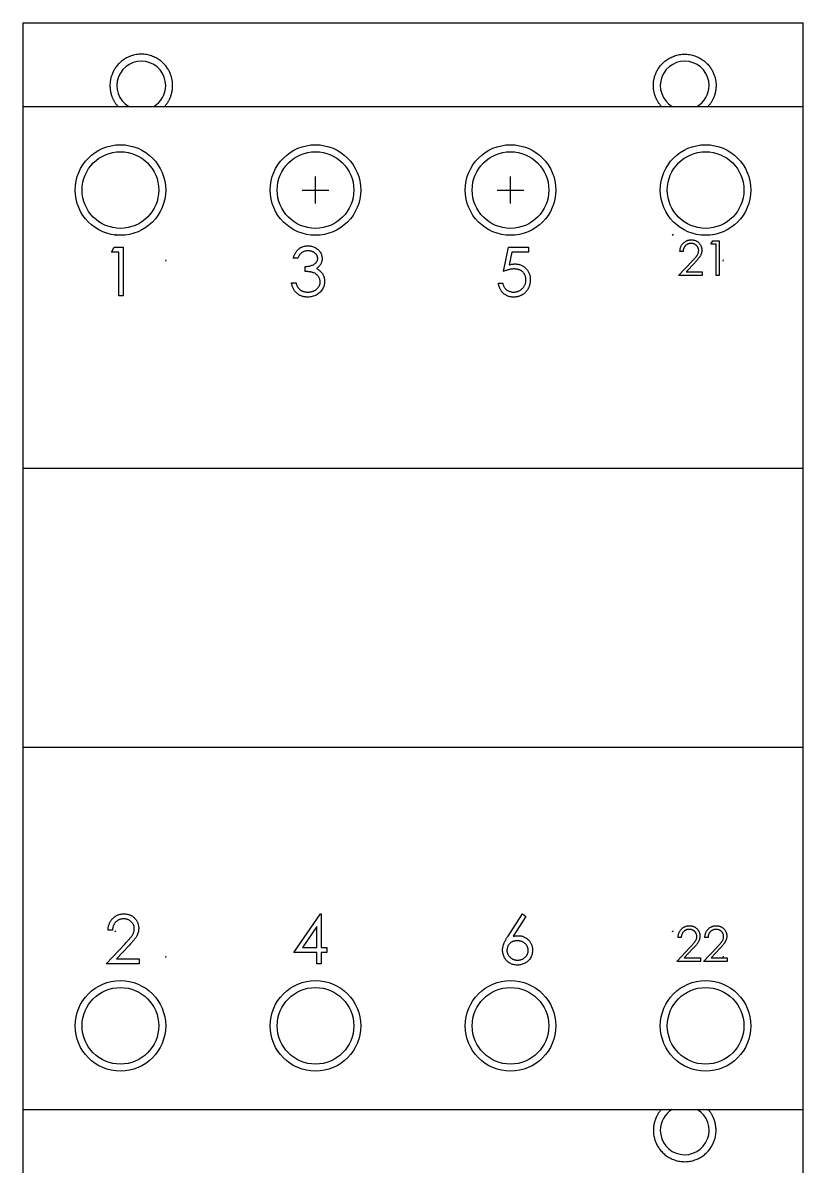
# Model space of a CAD drawing. Extents: x 415998 to 417262, y 318542 to 320742.
# Drawn here: x 416475.1 to 416531.1, y 319673.1 to 319755.1 of the extents above; entities that cross this region are included whole.
import ezdxf

# ---------------------------------------------------------------- set-up
doc = ezdxf.new("R2010")
doc.units = 0
doc.header["$MEASUREMENT"] = 0
doc.linetypes.add('ACAD_ISO07W100', pattern=[3, 0, -3])
doc.layers.add('PV-1378', color=7, linetype='Continuous')

# ---------------------------------------------------------------- blocks, each defined once
blk = doc.blocks.new('Manufacturer上海良信PartName接触器SeriesNDC1ShellFrameLimitingCurrentRemarkPartTypeMinCurrent25.1MaxCurrent38Poles3PMinPower0MaxPower0LibType3DelFlgfalseUpdateDate2023-01-0100000')
for p, q in [((-7, 29.04), (-7, 30.96)), ((7, 29.04), (7, 30.96)), ((-7.96, 30), (-6.04, 30)), ((6.04, 30), (7.96, 30))]:
    blk.add_line(p, q)
at = {"linetype": 'ACAD_ISO07W100', "ltscale": 3}
for centre in [(-20, 25), (20, 25), (-20, -25), (20, -25)]:
    blk.add_circle(centre, 2.25, dxfattribs=at)
at = {"layer": 'PV-1378'}
for p, q in [((-28, 42), (28, 42)), ((-28, 42), (-28, 36)), ((28, 36), (28, 42)), ((-28, 36), (28, 36)), ((-28, 36), (-28, 10)), ((28, 10), (28, 36)), ((21.368, 26.104), (21.515, 26.361)), ((21.515, 26.361), (21.977, 26.361)), ((21.977, 26.361), (21.977, 23.861)), ((-21.646, 25.546), (-21.441, 25.905)), ((-21.108, 25.546), (-21.646, 25.546)), ((-21.441, 25.905), (-20.794, 25.905)), ((-21.108, 22.405), (-21.108, 25.546)), ((-20.794, 25.905), (-20.794, 22.405)), ((6.488, 24.155), (6.847, 25.905)), ((6.847, 25.905), (8.283, 25.905)), ((7.093, 25.546), (6.904, 24.626)), ((8.283, 25.546), (7.093, 25.546)), ((8.283, 25.905), (8.283, 25.546)), ((19.381, 25.591), (19.157, 25.591)), ((21.753, 26.104), (21.368, 26.104)), ((21.753, 23.861), (21.753, 26.104)), ((-8.275, 25.098), (-8.589, 25.098)), ((19.061, 23.861), (20.03, 24.895)), ((20.222, 24.785), (19.596, 24.117)), ((-7.736, 24.155), (-7.736, 24.514)), ((20.76, 23.861), (19.061, 23.861)), ((19.596, 24.117), (20.76, 24.117)), ((20.76, 24.117), (20.76, 23.861)), ((21.977, 23.861), (21.753, 23.861)), ((-8.723, 23.348), (-8.409, 23.348)), ((6.129, 23.303), (6.443, 23.303)), ((-20.794, 22.405), (-21.108, 22.405)), ((-28, 10), (-28, -10)), ((28, 10), (-28, 10)), ((28, -10), (28, 10)), ((-28, -10), (-28, -36)), ((-28, -10), (28, -10)), ((28, -36), (28, -10)), ((-8.559, -24.741), (-6.648, -21.959)), ((-6.648, -21.959), (-6.585, -21.959)), ((-6.585, -21.959), (-6.585, -24.382)), ((6.819, -23.556), (7.864, -21.959)), ((8.106, -22.149), (7.181, -23.564)), ((7.864, -21.959), (8.106, -22.149)), ((-6.899, -22.862), (-7.942, -24.382)), ((-6.899, -24.382), (-6.899, -22.862)), ((-21.572, -23.126), (-21.886, -23.126)), ((19.25, -23.649), (19.026, -23.649)), ((21.173, -23.649), (20.949, -23.649)), ((-22.021, -25.549), (-20.663, -24.101)), ((-20.395, -24.256), (-21.271, -25.19)), ((-7.942, -24.382), (-6.899, -24.382)), ((-6.585, -24.382), (-6.181, -24.382)), ((-6.181, -24.382), (-6.181, -24.741)), ((18.93, -25.379), (19.899, -24.345)), ((20.091, -24.455), (19.465, -25.123)), ((20.853, -25.379), (21.822, -24.345)), ((22.014, -24.455), (21.388, -25.123)), ((-21.271, -25.19), (-19.642, -25.19)), ((-19.642, -25.19), (-19.642, -25.549)), ((-6.899, -24.741), (-8.559, -24.741)), ((-6.899, -25.549), (-6.899, -24.741)), ((-6.181, -24.741), (-6.585, -24.741)), ((-6.585, -24.741), (-6.585, -25.549)), ((20.629, -25.379), (18.93, -25.379)), ((19.465, -25.123), (20.629, -25.123)), ((20.629, -25.123), (20.629, -25.379)), ((22.552, -25.379), (20.853, -25.379)), ((21.388, -25.123), (22.552, -25.123)), ((22.552, -25.123), (22.552, -25.379)), ((-19.642, -25.549), (-22.021, -25.549)), ((-6.585, -25.549), (-6.899, -25.549)), ((-28, -36), (28, -36)), ((-28, -36), (-28, -42)), ((28, -42), (28, -36))]:
    blk.add_line(p, q, dxfattribs=at)
for centre, radius in [((-21, 30), 3.25), ((-7, 30), 3.25), ((7, 30), 3.25), ((21, 30), 3.25), ((-21, 30), 2.75), ((-7, 30), 2.75), ((7, 30), 2.75), ((21, 30), 2.75), ((-21, -30), 3.25), ((-7, -30), 3.25), ((7, -30), 3.25), ((21, -30), 3.25), ((-21, -30), 2.75), ((-7, -30), 2.75), ((7, -30), 2.75), ((21, -30), 2.75)]:
    blk.add_circle(centre, radius, dxfattribs=at)
for centre, start, end in [((-19.5, 37.5), 0, 238.99728), ((19.5, 37.5), 0, 238.99728), ((-19.5, 37.5), 301.00272, 0), ((19.5, 37.5), 301.00272, 0), ((19.5, -37.5), 121.00272, 180), ((19.5, -37.5), 180, 58.99728)]:
    blk.add_arc(centre, 1.75, start, end, dxfattribs=at)
for points, weights in [([(-17.25, 37.5), (-17.25, 42), (-21.75, 42), (-21.75, 37.5)], [1, 0.333333333333, 0.333333333333, 1]), ([(17.25, 37.5), (17.25, 42), (21.75, 42), (21.75, 37.5)], [1, 0.333333333333, 0.333333333333, 1]), ([(-21.75, 37.5), (-21.75, 36.992), (-21.582, 36.453), (-21.177, 36)], [1, 0.815737865167, 0.682404531833, 0.6]), ([(-17.823, 36), (-17.418, 36.453), (-17.25, 36.992), (-17.25, 37.5)], [0.6, 0.682404531833, 0.815737865167, 1]), ([(17.823, 36), (17.418, 36.453), (17.25, 36.992), (17.25, 37.5)], [0.6, 0.682404531833, 0.815737865167, 1]), ([(21.75, 37.5), (21.75, 36.992), (21.582, 36.453), (21.177, 36)], [1, 0.815737865167, 0.682404531833, 0.6]), ([(17.823, -36), (17.418, -36.453), (17.25, -36.992), (17.25, -37.5)], [0.6, 0.682404531833, 0.815737865167, 1]), ([(21.75, -37.5), (21.75, -36.992), (21.582, -36.453), (21.177, -36)], [1, 0.815737865167, 0.682404531833, 0.6]), ([(17.25, -37.5), (17.25, -42), (21.75, -42), (21.75, -37.5)], [1, 0.333333333333, 0.333333333333, 1])]:
    blk.add_rational_spline(points, weights, degree=3, dxfattribs=at)
for points, knots in [([(19.157, 25.591), (19.158, 25.621), (19.161, 25.68), (19.175, 25.765), (19.194, 25.846), (19.221, 25.923), (19.255, 25.997), (19.295, 26.066), (19.343, 26.131), (19.398, 26.191), (19.457, 26.246), (19.521, 26.294), (19.588, 26.334), (19.658, 26.368), (19.732, 26.393), (19.809, 26.412), (19.889, 26.423), (19.944, 26.424), (19.972, 26.425)], [0, 0, 0, 0, 0.068791, 0.135103, 0.198979, 0.261904, 0.323495, 0.385195, 0.446969, 0.509765, 0.572251, 0.633405, 0.693251, 0.752583, 0.812579, 0.873275, 0.93555, 1, 1, 1, 1]), ([(19.972, 26.425), (20, 26.424), (20.054, 26.423), (20.132, 26.412), (20.207, 26.395), (20.278, 26.371), (20.344, 26.339), (20.407, 26.301), (20.466, 26.256), (20.519, 26.204), (20.568, 26.148), (20.61, 26.089), (20.647, 26.027), (20.677, 25.963), (20.699, 25.896), (20.716, 25.827), (20.725, 25.755), (20.727, 25.706), (20.727, 25.682)], [0, 0, 0, 0, 0.069475, 0.136517, 0.200789, 0.26383, 0.325735, 0.387291, 0.449509, 0.512968, 0.576275, 0.63758, 0.697903, 0.757172, 0.816599, 0.876653, 0.93729, 1, 1, 1, 1]), ([(-8.589, 25.098), (-8.58, 25.133), (-8.564, 25.202), (-8.529, 25.3), (-8.491, 25.393), (-8.446, 25.479), (-8.396, 25.56), (-8.339, 25.634), (-8.278, 25.702), (-8.21, 25.763), (-8.139, 25.818), (-8.064, 25.865), (-7.986, 25.905), (-7.904, 25.938), (-7.819, 25.963), (-7.731, 25.982), (-7.64, 25.993), (-7.578, 25.995), (-7.547, 25.995)], [0, 0, 0, 0, 0.072625, 0.141977, 0.208985, 0.273957, 0.336889, 0.398745, 0.460116, 0.520825, 0.580994, 0.640152, 0.698622, 0.757271, 0.816427, 0.876254, 0.937165, 1, 1, 1, 1]), ([(-7.543, 25.636), (-7.583, 25.635), (-7.66, 25.632), (-7.773, 25.608), (-7.877, 25.57), (-7.957, 25.525), (-8.016, 25.48), (-8.058, 25.441), (-8.099, 25.398), (-8.137, 25.347), (-8.175, 25.293), (-8.21, 25.233), (-8.244, 25.167), (-8.264, 25.121), (-8.275, 25.098)], [0, 0, 0, 0, 0.122712, 0.239685, 0.351816, 0.463766, 0.520818, 0.579448, 0.640604, 0.705298, 0.773634, 0.844669, 0.920057, 1, 1, 1, 1]), ([(-7.547, 25.995), (-7.501, 25.994), (-7.411, 25.991), (-7.278, 25.966), (-7.15, 25.927), (-7.028, 25.872), (-6.915, 25.805), (-6.814, 25.725), (-6.727, 25.634), (-6.654, 25.533), (-6.597, 25.425), (-6.555, 25.315), (-6.53, 25.201), (-6.526, 25.124), (-6.525, 25.086)], [0, 0, 0, 0, 0.090254, 0.17854, 0.266093, 0.354631, 0.441886, 0.525747, 0.608114, 0.690197, 0.770821, 0.848326, 0.924012, 1, 1, 1, 1]), ([(-6.839, 25.087), (-6.839, 25.105), (-6.84, 25.142), (-6.85, 25.195), (-6.866, 25.246), (-6.887, 25.296), (-6.916, 25.344), (-6.951, 25.389), (-6.992, 25.433), (-7.039, 25.474), (-7.089, 25.512), (-7.144, 25.545), (-7.203, 25.573), (-7.264, 25.597), (-7.329, 25.614), (-7.398, 25.627), (-7.469, 25.634), (-7.518, 25.636), (-7.543, 25.636)], [0, 0, 0, 0, 0.055275, 0.109966, 0.163247, 0.218076, 0.273301, 0.330909, 0.390995, 0.454176, 0.518862, 0.583311, 0.648517, 0.715031, 0.782502, 0.852323, 0.924928, 1, 1, 1, 1]), ([(19.961, 26.168), (19.941, 26.168), (19.903, 26.167), (19.846, 26.16), (19.793, 26.148), (19.741, 26.131), (19.692, 26.11), (19.646, 26.084), (19.602, 26.053), (19.561, 26.017), (19.524, 25.978), (19.491, 25.934), (19.462, 25.886), (19.436, 25.835), (19.416, 25.779), (19.4, 25.72), (19.388, 25.657), (19.383, 25.614), (19.381, 25.591)], [0, 0, 0, 0, 0.0644387, 0.1265469, 0.1868872, 0.2458775, 0.3040409, 0.3621912, 0.4209759, 0.4806603, 0.5406003, 0.6006891, 0.6619358, 0.7244425, 0.7890384, 0.8563138, 0.926352, 1, 1, 1, 1]), ([(20.503, 25.662), (20.503, 25.679), (20.502, 25.712), (20.494, 25.761), (20.482, 25.809), (20.465, 25.855), (20.442, 25.899), (20.415, 25.941), (20.383, 25.981), (20.346, 26.019), (20.306, 26.054), (20.264, 26.085), (20.218, 26.111), (20.171, 26.132), (20.122, 26.148), (20.07, 26.16), (20.016, 26.167), (19.979, 26.168), (19.961, 26.168)], [0, 0, 0, 0, 0.0619654, 0.1221219, 0.1809885, 0.2399332, 0.2999058, 0.3599888, 0.4217757, 0.4865758, 0.5515348, 0.6150175, 0.6772586, 0.73973, 0.8030501, 0.8664951, 0.9319735, 1, 1, 1, 1]), ([(20.03, 24.895), (20.054, 24.92), (20.099, 24.967), (20.163, 25.036), (20.221, 25.1), (20.272, 25.159), (20.317, 25.214), (20.356, 25.263), (20.387, 25.308), (20.421, 25.36), (20.454, 25.423), (20.483, 25.501), (20.5, 25.58), (20.502, 25.634), (20.503, 25.662)], [0, 0, 0, 0, 0.110803, 0.212829, 0.306101, 0.390647, 0.466924, 0.534481, 0.593587, 0.644557, 0.7362, 0.825024, 0.911986, 1, 1, 1, 1]), ([(20.727, 25.682), (20.726, 25.647), (20.724, 25.578), (20.703, 25.476), (20.671, 25.378), (20.633, 25.299), (20.594, 25.235), (20.559, 25.183), (20.518, 25.126), (20.47, 25.066), (20.417, 25.001), (20.358, 24.932), (20.292, 24.86), (20.246, 24.81), (20.222, 24.785)], [0, 0, 0, 0, 0.098702, 0.195672, 0.292422, 0.391343, 0.444462, 0.504229, 0.570352, 0.642546, 0.722288, 0.807921, 0.90047, 1, 1, 1, 1]), ([(-7.736, 24.514), (-7.693, 24.515), (-7.608, 24.517), (-7.484, 24.534), (-7.366, 24.558), (-7.255, 24.595), (-7.155, 24.638), (-7.067, 24.688), (-6.995, 24.743), (-6.937, 24.805), (-6.893, 24.871), (-6.861, 24.94), (-6.843, 25.013), (-6.84, 25.062), (-6.839, 25.087)], [0, 0, 0, 0, 0.110166, 0.215787, 0.318027, 0.417574, 0.51165, 0.596162, 0.672935, 0.74367, 0.810677, 0.874059, 0.936696, 1, 1, 1, 1]), ([(-6.525, 25.086), (-6.526, 25.049), (-6.528, 24.976), (-6.547, 24.871), (-6.58, 24.771), (-6.625, 24.677), (-6.683, 24.589), (-6.754, 24.508), (-6.838, 24.432), (-6.901, 24.388), (-6.933, 24.366)], [0, 0, 0, 0, 0.1280675, 0.2506083, 0.3706302, 0.4900722, 0.6103748, 0.7343131, 0.8632165, 1, 1, 1, 1]), ([(6.904, 24.626), (6.941, 24.636), (7.013, 24.656), (7.119, 24.678), (7.219, 24.691), (7.285, 24.693), (7.316, 24.694)], [0, 0, 0, 0, 0.2750684, 0.5329015, 0.7739735, 1, 1, 1, 1]), ([(7.316, 24.694), (7.355, 24.693), (7.432, 24.691), (7.545, 24.675), (7.652, 24.65), (7.754, 24.615), (7.851, 24.57), (7.942, 24.514), (8.028, 24.449), (8.108, 24.373), (8.18, 24.29), (8.244, 24.201), (8.298, 24.107), (8.342, 24.006), (8.376, 23.9), (8.4, 23.788), (8.415, 23.67), (8.417, 23.59), (8.418, 23.549)], [0, 0, 0, 0, 0.065808, 0.129394, 0.190894, 0.251281, 0.310815, 0.370371, 0.430768, 0.492881, 0.555104, 0.616067, 0.677256, 0.73826, 0.800762, 0.864778, 0.931045, 1, 1, 1, 1]), ([(-6.659, 23.415), (-6.661, 23.448), (-6.664, 23.513), (-6.687, 23.608), (-6.726, 23.701), (-6.779, 23.788), (-6.845, 23.869), (-6.921, 23.941), (-7.009, 24), (-7.09, 24.041), (-7.162, 24.069), (-7.223, 24.088), (-7.292, 24.104), (-7.367, 24.118), (-7.449, 24.131), (-7.539, 24.141), (-7.635, 24.15), (-7.702, 24.153), (-7.736, 24.155)], [0, 0, 0, 0, 0.066909, 0.133485, 0.201035, 0.271234, 0.34288, 0.413836, 0.485977, 0.56023, 0.599884, 0.644055, 0.691892, 0.744688, 0.801492, 0.862858, 0.929328, 1, 1, 1, 1]), ([(-6.933, 24.366), (-6.896, 24.348), (-6.822, 24.312), (-6.722, 24.242), (-6.631, 24.162), (-6.58, 24.099), (-6.554, 24.067)], [0, 0, 0, 0, 0.2538796, 0.5030089, 0.7502911, 1, 1, 1, 1]), ([(-6.554, 24.067), (-6.537, 24.044), (-6.504, 23.998), (-6.463, 23.925), (-6.425, 23.85), (-6.396, 23.773), (-6.373, 23.694), (-6.357, 23.613), (-6.347, 23.53), (-6.346, 23.473), (-6.345, 23.445)], [0, 0, 0, 0, 0.128136, 0.254173, 0.378112, 0.501712, 0.623986, 0.747096, 0.872875, 1, 1, 1, 1]), ([(7.259, 24.335), (7.232, 24.334), (7.176, 24.333), (7.09, 24.324), (7, 24.31), (6.906, 24.29), (6.807, 24.265), (6.704, 24.234), (6.597, 24.197), (6.525, 24.17), (6.488, 24.155)], [0, 0, 0, 0, 0.102203, 0.2110233, 0.3250997, 0.4465021, 0.5737877, 0.7089007, 0.8503579, 1, 1, 1, 1]), ([(8.104, 23.562), (8.103, 23.59), (8.102, 23.645), (8.091, 23.726), (8.073, 23.802), (8.047, 23.874), (8.015, 23.942), (7.976, 24.006), (7.928, 24.066), (7.874, 24.121), (7.815, 24.172), (7.749, 24.215), (7.679, 24.252), (7.605, 24.283), (7.525, 24.306), (7.441, 24.323), (7.352, 24.333), (7.291, 24.334), (7.259, 24.335)], [0, 0, 0, 0, 0.065351, 0.127916, 0.18836, 0.247216, 0.30563, 0.36377, 0.422661, 0.482687, 0.5433, 0.604118, 0.664965, 0.727413, 0.791468, 0.858055, 0.927037, 1, 1, 1, 1]), ([(-7.556, 22.316), (-7.593, 22.316), (-7.667, 22.318), (-7.775, 22.33), (-7.879, 22.351), (-7.977, 22.38), (-8.071, 22.416), (-8.16, 22.462), (-8.244, 22.515), (-8.323, 22.577), (-8.397, 22.646), (-8.464, 22.724), (-8.525, 22.809), (-8.578, 22.902), (-8.625, 23.002), (-8.665, 23.11), (-8.699, 23.226), (-8.715, 23.306), (-8.723, 23.348)], [0, 0, 0, 0, 0.0655412, 0.1289632, 0.1903771, 0.2500924, 0.3085484, 0.366398, 0.4245422, 0.48317, 0.5422434, 0.6017394, 0.662506, 0.7248555, 0.7891278, 0.8563464, 0.9262952, 1, 1, 1, 1]), ([(-8.409, 23.348), (-8.401, 23.321), (-8.385, 23.268), (-8.358, 23.193), (-8.327, 23.124), (-8.294, 23.06), (-8.259, 23.002), (-8.22, 22.951), (-8.18, 22.903), (-8.15, 22.877), (-8.135, 22.864)], [0, 0, 0, 0, 0.14977, 0.291316, 0.425966, 0.55216, 0.671527, 0.786122, 0.895325, 1, 1, 1, 1]), ([(-6.345, 23.445), (-6.347, 23.396), (-6.351, 23.298), (-6.383, 23.154), (-6.432, 23.013), (-6.503, 22.878), (-6.588, 22.751), (-6.691, 22.638), (-6.808, 22.541), (-6.939, 22.46), (-7.08, 22.395), (-7.232, 22.35), (-7.391, 22.32), (-7.5, 22.317), (-7.556, 22.316)], [0, 0, 0, 0, 0.079648, 0.158922, 0.239619, 0.322609, 0.406035, 0.487602, 0.569685, 0.653036, 0.737436, 0.822478, 0.909748, 1, 1, 1, 1]), ([(-7.55, 22.675), (-7.518, 22.675), (-7.454, 22.676), (-7.36, 22.687), (-7.271, 22.704), (-7.188, 22.729), (-7.109, 22.759), (-7.036, 22.798), (-6.967, 22.843), (-6.903, 22.895), (-6.846, 22.951), (-6.796, 23.01), (-6.754, 23.072), (-6.719, 23.136), (-6.692, 23.202), (-6.674, 23.271), (-6.661, 23.342), (-6.66, 23.391), (-6.659, 23.415)], [0, 0, 0, 0, 0.076072, 0.148752, 0.218403, 0.28576, 0.350598, 0.414964, 0.478069, 0.541761, 0.60435, 0.664075, 0.721464, 0.777587, 0.832644, 0.887844, 0.94346, 1, 1, 1, 1]), ([(7.197, 22.316), (7.162, 22.316), (7.094, 22.318), (6.993, 22.332), (6.896, 22.352), (6.804, 22.383), (6.716, 22.421), (6.632, 22.47), (6.552, 22.525), (6.477, 22.59), (6.408, 22.661), (6.346, 22.738), (6.291, 22.819), (6.244, 22.906), (6.203, 22.998), (6.171, 23.095), (6.146, 23.197), (6.135, 23.267), (6.129, 23.303)], [0, 0, 0, 0, 0.065421, 0.128708, 0.190236, 0.250724, 0.310637, 0.370766, 0.431615, 0.493523, 0.555883, 0.617342, 0.678668, 0.740711, 0.802985, 0.866803, 0.932347, 1, 1, 1, 1]), ([(6.443, 23.303), (6.451, 23.269), (6.466, 23.205), (6.498, 23.115), (6.538, 23.035), (6.586, 22.963), (6.642, 22.901), (6.707, 22.845), (6.779, 22.795), (6.86, 22.753), (6.944, 22.718), (7.033, 22.694), (7.123, 22.677), (7.185, 22.675), (7.215, 22.675)], [0, 0, 0, 0, 0.094687, 0.181994, 0.264377, 0.34218, 0.418618, 0.496509, 0.577369, 0.661511, 0.746733, 0.831258, 0.915206, 1, 1, 1, 1]), ([(8.418, 23.549), (8.417, 23.52), (8.416, 23.464), (8.409, 23.38), (8.396, 23.297), (8.379, 23.217), (8.356, 23.138), (8.329, 23.061), (8.295, 22.986), (8.259, 22.913), (8.218, 22.843), (8.172, 22.777), (8.123, 22.715), (8.071, 22.657), (8.015, 22.604), (7.955, 22.555), (7.893, 22.509), (7.826, 22.469), (7.757, 22.432), (7.684, 22.402), (7.61, 22.375), (7.533, 22.353), (7.452, 22.336), (7.369, 22.325), (7.284, 22.316), (7.226, 22.316), (7.197, 22.316)], [0, 0, 0, 0, 0.0440145, 0.0874341, 0.1301184, 0.1725537, 0.2145548, 0.2562981, 0.2984382, 0.340849, 0.3827152, 0.423924, 0.4642462, 0.5040737, 0.5438619, 0.5835667, 0.6230943, 0.6632291, 0.7035513, 0.7439379, 0.7845413, 0.8257501, 0.8677574, 0.9107452, 0.9549144, 1, 1, 1, 1]), ([(7.215, 22.675), (7.245, 22.675), (7.304, 22.677), (7.391, 22.689), (7.475, 22.709), (7.555, 22.737), (7.632, 22.772), (7.706, 22.817), (7.776, 22.868), (7.843, 22.927), (7.904, 22.992), (7.957, 23.062), (8.002, 23.136), (8.04, 23.213), (8.069, 23.295), (8.089, 23.38), (8.101, 23.47), (8.103, 23.531), (8.104, 23.562)], [0, 0, 0, 0, 0.064207, 0.126425, 0.18768, 0.248216, 0.308305, 0.369661, 0.431699, 0.495947, 0.559758, 0.622295, 0.683911, 0.745092, 0.80674, 0.869087, 0.93329, 1, 1, 1, 1]), ([(-8.135, 22.864), (-8.116, 22.849), (-8.076, 22.819), (-8.013, 22.78), (-7.946, 22.747), (-7.874, 22.721), (-7.799, 22.7), (-7.719, 22.686), (-7.636, 22.676), (-7.579, 22.675), (-7.55, 22.675)], [0, 0, 0, 0, 0.118271, 0.236178, 0.355663, 0.475904, 0.600127, 0.728608, 0.861313, 1, 1, 1, 1]), ([(-21.886, -23.126), (-21.884, -23.084), (-21.88, -23.002), (-21.861, -22.883), (-21.834, -22.769), (-21.796, -22.661), (-21.749, -22.559), (-21.692, -22.462), (-21.625, -22.371), (-21.549, -22.286), (-21.466, -22.209), (-21.377, -22.143), (-21.283, -22.086), (-21.185, -22.039), (-21.081, -22.004), (-20.973, -21.978), (-20.86, -21.962), (-20.784, -21.96), (-20.745, -21.959)], [0, 0, 0, 0, 0.068791, 0.135103, 0.198979, 0.261904, 0.323495, 0.385195, 0.446969, 0.509765, 0.572251, 0.633405, 0.693251, 0.752583, 0.812579, 0.873275, 0.93555, 1, 1, 1, 1]), ([(-20.745, -21.959), (-20.706, -21.96), (-20.631, -21.962), (-20.521, -21.977), (-20.416, -22.001), (-20.317, -22.034), (-20.224, -22.079), (-20.136, -22.133), (-20.053, -22.195), (-19.979, -22.268), (-19.91, -22.346), (-19.851, -22.43), (-19.8, -22.516), (-19.758, -22.606), (-19.727, -22.7), (-19.704, -22.796), (-19.69, -22.897), (-19.688, -22.965), (-19.687, -23)], [0, 0, 0, 0, 0.0694755, 0.1365168, 0.2007888, 0.2638297, 0.325735, 0.3872907, 0.4495092, 0.5129678, 0.5762752, 0.6375801, 0.6979026, 0.7571721, 0.8165985, 0.8766532, 0.9372896, 1, 1, 1, 1]), ([(-20.761, -22.318), (-20.788, -22.319), (-20.842, -22.32), (-20.921, -22.33), (-20.996, -22.347), (-21.068, -22.37), (-21.136, -22.4), (-21.201, -22.437), (-21.262, -22.48), (-21.32, -22.53), (-21.373, -22.585), (-21.419, -22.647), (-21.46, -22.714), (-21.495, -22.786), (-21.524, -22.863), (-21.546, -22.946), (-21.563, -23.034), (-21.569, -23.095), (-21.572, -23.126)], [0, 0, 0, 0, 0.064439, 0.126547, 0.186887, 0.245878, 0.304041, 0.362191, 0.420976, 0.48066, 0.5406, 0.600689, 0.661936, 0.724443, 0.789038, 0.856314, 0.926352, 1, 1, 1, 1]), ([(-20.001, -23.028), (-20.002, -23.004), (-20.003, -22.957), (-20.014, -22.888), (-20.031, -22.821), (-20.055, -22.757), (-20.087, -22.696), (-20.125, -22.637), (-20.169, -22.58), (-20.221, -22.527), (-20.277, -22.478), (-20.337, -22.435), (-20.4, -22.399), (-20.466, -22.37), (-20.535, -22.347), (-20.608, -22.33), (-20.683, -22.32), (-20.734, -22.319), (-20.761, -22.318)], [0, 0, 0, 0, 0.061965, 0.122122, 0.180988, 0.239933, 0.299906, 0.359989, 0.421776, 0.486576, 0.551535, 0.615018, 0.677259, 0.73973, 0.80305, 0.866495, 0.931973, 1, 1, 1, 1]), ([(19.026, -23.649), (19.027, -23.619), (19.03, -23.56), (19.044, -23.475), (19.063, -23.394), (19.09, -23.317), (19.124, -23.243), (19.164, -23.174), (19.212, -23.109), (19.267, -23.049), (19.326, -22.994), (19.39, -22.946), (19.457, -22.906), (19.527, -22.872), (19.601, -22.847), (19.678, -22.828), (19.758, -22.817), (19.813, -22.816), (19.841, -22.815)], [0, 0, 0, 0, 0.068791, 0.135103, 0.198979, 0.261904, 0.323495, 0.385195, 0.446969, 0.509765, 0.572251, 0.633405, 0.693251, 0.752583, 0.812579, 0.873275, 0.93555, 1, 1, 1, 1]), ([(19.841, -22.815), (19.869, -22.816), (19.923, -22.817), (20.001, -22.828), (20.076, -22.845), (20.147, -22.869), (20.213, -22.901), (20.276, -22.939), (20.335, -22.984), (20.388, -23.036), (20.437, -23.092), (20.479, -23.151), (20.516, -23.213), (20.546, -23.277), (20.568, -23.344), (20.585, -23.413), (20.594, -23.485), (20.596, -23.534), (20.596, -23.558)], [0, 0, 0, 0, 0.069475, 0.136517, 0.200789, 0.26383, 0.325735, 0.387291, 0.449509, 0.512968, 0.576275, 0.63758, 0.697903, 0.757172, 0.816599, 0.876653, 0.93729, 1, 1, 1, 1]), ([(20.949, -23.649), (20.95, -23.619), (20.953, -23.56), (20.967, -23.475), (20.986, -23.394), (21.013, -23.317), (21.047, -23.243), (21.088, -23.174), (21.136, -23.109), (21.19, -23.049), (21.249, -22.994), (21.313, -22.946), (21.38, -22.906), (21.45, -22.872), (21.524, -22.847), (21.601, -22.828), (21.682, -22.817), (21.736, -22.816), (21.764, -22.815)], [0, 0, 0, 0, 0.068791, 0.135103, 0.198979, 0.261904, 0.323495, 0.385195, 0.446969, 0.509765, 0.572251, 0.633405, 0.693251, 0.752583, 0.812579, 0.873275, 0.93555, 1, 1, 1, 1]), ([(21.764, -22.815), (21.792, -22.816), (21.846, -22.817), (21.924, -22.828), (21.999, -22.845), (22.07, -22.869), (22.136, -22.901), (22.199, -22.939), (22.258, -22.984), (22.311, -23.036), (22.36, -23.092), (22.402, -23.151), (22.439, -23.213), (22.469, -23.277), (22.491, -23.344), (22.508, -23.413), (22.517, -23.485), (22.519, -23.534), (22.52, -23.558)], [0, 0, 0, 0, 0.069475, 0.136517, 0.200789, 0.26383, 0.325735, 0.387291, 0.449509, 0.512968, 0.576275, 0.63758, 0.697903, 0.757172, 0.816599, 0.876653, 0.93729, 1, 1, 1, 1]), ([(-20.663, -24.101), (-20.63, -24.066), (-20.567, -24), (-20.477, -23.903), (-20.396, -23.813), (-20.324, -23.731), (-20.262, -23.654), (-20.208, -23.586), (-20.164, -23.523), (-20.116, -23.45), (-20.07, -23.362), (-20.03, -23.253), (-20.006, -23.141), (-20.003, -23.066), (-20.001, -23.028)], [0, 0, 0, 0, 0.110803, 0.212829, 0.306101, 0.390647, 0.466924, 0.534481, 0.593587, 0.644557, 0.7362, 0.825024, 0.911986, 1, 1, 1, 1]), ([(-19.687, -23), (-19.689, -23.049), (-19.692, -23.145), (-19.721, -23.287), (-19.766, -23.425), (-19.82, -23.536), (-19.874, -23.625), (-19.923, -23.698), (-19.981, -23.777), (-20.048, -23.862), (-20.122, -23.952), (-20.205, -24.049), (-20.297, -24.15), (-20.362, -24.22), (-20.395, -24.256)], [0, 0, 0, 0, 0.098702, 0.195672, 0.292422, 0.391343, 0.444462, 0.504229, 0.570352, 0.642546, 0.722288, 0.807921, 0.90047, 1, 1, 1, 1]), ([(6.428, -24.573), (6.429, -24.537), (6.432, -24.463), (6.449, -24.352), (6.476, -24.238), (6.506, -24.141), (6.538, -24.062), (6.565, -23.998), (6.598, -23.932), (6.633, -23.862), (6.674, -23.79), (6.718, -23.715), (6.767, -23.637), (6.802, -23.584), (6.819, -23.556)], [0, 0, 0, 0, 0.097818, 0.199726, 0.305276, 0.415811, 0.474472, 0.537274, 0.603657, 0.674299, 0.749834, 0.828598, 0.912378, 1, 1, 1, 1]), ([(7.181, -23.564), (7.243, -23.554), (7.363, -23.535), (7.484, -23.531), (7.544, -23.53)], [0, 0, 0, 0, 0.512659, 1, 1, 1, 1]), ([(7.544, -23.53), (7.579, -23.531), (7.649, -23.533), (7.752, -23.547), (7.851, -23.57), (7.945, -23.603), (8.035, -23.646), (8.122, -23.697), (8.204, -23.759), (8.281, -23.828), (8.351, -23.905), (8.413, -23.986), (8.466, -24.072), (8.508, -24.163), (8.541, -24.258), (8.565, -24.357), (8.579, -24.461), (8.581, -24.531), (8.582, -24.567)], [0, 0, 0, 0, 0.0652308, 0.1284049, 0.1900671, 0.2509434, 0.3115458, 0.3728628, 0.4350237, 0.4990717, 0.5630911, 0.6255101, 0.68668, 0.7472825, 0.8085635, 0.8707421, 0.934341, 1, 1, 1, 1]), ([(19.83, -23.072), (19.81, -23.072), (19.772, -23.073), (19.715, -23.08), (19.662, -23.092), (19.61, -23.109), (19.561, -23.13), (19.515, -23.156), (19.471, -23.187), (19.43, -23.223), (19.393, -23.262), (19.36, -23.306), (19.331, -23.354), (19.305, -23.405), (19.285, -23.461), (19.269, -23.52), (19.257, -23.583), (19.252, -23.626), (19.25, -23.649)], [0, 0, 0, 0, 0.064439, 0.126547, 0.186887, 0.245878, 0.304041, 0.362191, 0.420976, 0.48066, 0.5406, 0.600689, 0.661936, 0.724443, 0.789038, 0.856314, 0.926352, 1, 1, 1, 1]), ([(20.372, -23.578), (20.372, -23.561), (20.371, -23.528), (20.363, -23.478), (20.351, -23.431), (20.334, -23.385), (20.311, -23.341), (20.284, -23.299), (20.252, -23.259), (20.215, -23.221), (20.175, -23.186), (20.132, -23.155), (20.087, -23.129), (20.04, -23.108), (19.991, -23.092), (19.939, -23.08), (19.885, -23.073), (19.848, -23.072), (19.83, -23.072)], [0, 0, 0, 0, 0.061965, 0.122122, 0.180988, 0.239933, 0.299906, 0.359989, 0.421776, 0.486576, 0.551535, 0.615018, 0.677259, 0.73973, 0.80305, 0.866495, 0.931973, 1, 1, 1, 1]), ([(19.899, -24.345), (19.923, -24.32), (19.968, -24.273), (20.032, -24.204), (20.09, -24.139), (20.141, -24.08), (20.186, -24.026), (20.225, -23.977), (20.256, -23.932), (20.29, -23.88), (20.323, -23.817), (20.352, -23.739), (20.369, -23.659), (20.371, -23.606), (20.372, -23.578)], [0, 0, 0, 0, 0.110803, 0.212829, 0.306101, 0.390647, 0.466924, 0.534481, 0.593587, 0.644557, 0.7362, 0.825024, 0.911986, 1, 1, 1, 1]), ([(20.596, -23.558), (20.595, -23.593), (20.593, -23.662), (20.572, -23.764), (20.54, -23.862), (20.502, -23.941), (20.463, -24.005), (20.428, -24.057), (20.387, -24.114), (20.339, -24.174), (20.286, -24.239), (20.227, -24.308), (20.161, -24.38), (20.115, -24.43), (20.091, -24.455)], [0, 0, 0, 0, 0.098702, 0.195672, 0.292422, 0.391343, 0.444462, 0.504229, 0.570352, 0.642546, 0.722288, 0.807921, 0.90047, 1, 1, 1, 1]), ([(21.753, -23.072), (21.733, -23.072), (21.695, -23.073), (21.638, -23.08), (21.585, -23.092), (21.533, -23.109), (21.484, -23.13), (21.438, -23.156), (21.395, -23.187), (21.354, -23.223), (21.316, -23.262), (21.283, -23.306), (21.254, -23.354), (21.228, -23.405), (21.208, -23.461), (21.192, -23.52), (21.18, -23.583), (21.176, -23.626), (21.173, -23.649)], [0, 0, 0, 0, 0.064439, 0.126547, 0.186887, 0.245878, 0.304041, 0.362191, 0.420976, 0.48066, 0.5406, 0.600689, 0.661936, 0.724443, 0.789038, 0.856314, 0.926352, 1, 1, 1, 1]), ([(22.295, -23.578), (22.295, -23.561), (22.294, -23.528), (22.286, -23.478), (22.274, -23.431), (22.257, -23.385), (22.234, -23.341), (22.207, -23.299), (22.175, -23.259), (22.138, -23.221), (22.098, -23.186), (22.056, -23.155), (22.011, -23.129), (21.963, -23.108), (21.914, -23.092), (21.862, -23.08), (21.808, -23.073), (21.772, -23.072), (21.753, -23.072)], [0, 0, 0, 0, 0.061965, 0.122122, 0.180988, 0.239933, 0.299906, 0.359989, 0.421776, 0.486576, 0.551535, 0.615018, 0.677259, 0.73973, 0.80305, 0.866495, 0.931973, 1, 1, 1, 1]), ([(21.822, -24.345), (21.846, -24.32), (21.891, -24.273), (21.955, -24.204), (22.013, -24.139), (22.065, -24.08), (22.109, -24.026), (22.148, -23.977), (22.179, -23.932), (22.213, -23.88), (22.246, -23.817), (22.275, -23.739), (22.292, -23.659), (22.294, -23.606), (22.295, -23.578)], [0, 0, 0, 0, 0.110803, 0.212829, 0.306101, 0.390647, 0.466924, 0.534481, 0.593587, 0.644557, 0.7362, 0.825024, 0.911986, 1, 1, 1, 1]), ([(22.52, -23.558), (22.518, -23.593), (22.516, -23.662), (22.495, -23.764), (22.463, -23.862), (22.425, -23.941), (22.386, -24.005), (22.351, -24.057), (22.31, -24.114), (22.262, -24.174), (22.209, -24.239), (22.15, -24.308), (22.084, -24.38), (22.038, -24.43), (22.014, -24.455)], [0, 0, 0, 0, 0.098702, 0.195672, 0.292422, 0.391343, 0.444462, 0.504229, 0.570352, 0.642546, 0.722288, 0.807921, 0.90047, 1, 1, 1, 1]), ([(7.488, -25.639), (7.441, -25.637), (7.348, -25.634), (7.211, -25.607), (7.079, -25.564), (6.953, -25.503), (6.837, -25.427), (6.733, -25.336), (6.642, -25.231), (6.566, -25.112), (6.505, -24.985), (6.46, -24.852), (6.434, -24.714), (6.43, -24.62), (6.428, -24.573)], [0, 0, 0, 0, 0.0843347, 0.1670523, 0.2495661, 0.3327405, 0.4159149, 0.497828, 0.5803726, 0.6646001, 0.7494667, 0.8325102, 0.9156393, 1, 1, 1, 1]), ([(7.478, -23.889), (7.451, -23.89), (7.399, -23.891), (7.323, -23.9), (7.25, -23.917), (7.181, -23.938), (7.116, -23.967), (7.056, -24.002), (6.998, -24.044), (6.946, -24.091), (6.898, -24.143), (6.857, -24.198), (6.821, -24.256), (6.792, -24.317), (6.77, -24.38), (6.754, -24.446), (6.745, -24.515), (6.743, -24.562), (6.742, -24.586)], [0, 0, 0, 0, 0.070599, 0.137901, 0.203196, 0.26679, 0.329106, 0.390654, 0.452653, 0.515748, 0.577926, 0.63893, 0.698351, 0.757296, 0.816394, 0.876267, 0.936817, 1, 1, 1, 1]), ([(6.742, -24.586), (6.743, -24.609), (6.744, -24.656), (6.755, -24.724), (6.772, -24.79), (6.798, -24.853), (6.828, -24.914), (6.868, -24.97), (6.912, -25.026), (6.965, -25.077), (7.022, -25.125), (7.082, -25.166), (7.145, -25.202), (7.212, -25.23), (7.281, -25.252), (7.353, -25.268), (7.428, -25.278), (7.479, -25.279), (7.505, -25.28)], [0, 0, 0, 0, 0.061842, 0.121262, 0.180746, 0.239231, 0.298308, 0.358183, 0.420359, 0.484792, 0.549938, 0.613718, 0.676681, 0.739154, 0.8022, 0.86674, 0.93205, 1, 1, 1, 1]), ([(8.268, -24.586), (8.267, -24.562), (8.266, -24.515), (8.254, -24.446), (8.237, -24.38), (8.212, -24.316), (8.178, -24.256), (8.138, -24.198), (8.091, -24.143), (8.037, -24.091), (7.978, -24.044), (7.915, -24.002), (7.85, -23.967), (7.782, -23.938), (7.71, -23.917), (7.635, -23.9), (7.557, -23.891), (7.505, -23.89), (7.478, -23.889)], [0, 0, 0, 0, 0.061138, 0.119994, 0.178225, 0.236256, 0.294929, 0.354716, 0.41673, 0.480664, 0.545832, 0.609758, 0.672971, 0.736017, 0.799839, 0.864775, 0.931088, 1, 1, 1, 1]), ([(8.582, -24.567), (8.581, -24.616), (8.578, -24.712), (8.55, -24.853), (8.507, -24.986), (8.445, -25.111), (8.368, -25.227), (8.274, -25.33), (8.166, -25.422), (8.045, -25.498), (7.914, -25.561), (7.777, -25.606), (7.634, -25.634), (7.537, -25.637), (7.488, -25.639)], [0, 0, 0, 0, 0.085948, 0.169125, 0.250399, 0.33229, 0.413364, 0.494172, 0.576022, 0.660757, 0.745783, 0.830044, 0.914028, 1, 1, 1, 1]), ([(7.505, -25.28), (7.531, -25.279), (7.582, -25.278), (7.657, -25.268), (7.729, -25.252), (7.798, -25.23), (7.865, -25.202), (7.928, -25.167), (7.988, -25.125), (8.045, -25.077), (8.097, -25.026), (8.143, -24.971), (8.181, -24.913), (8.213, -24.853), (8.238, -24.79), (8.255, -24.724), (8.266, -24.656), (8.267, -24.609), (8.268, -24.586)], [0, 0, 0, 0, 0.067962, 0.133283, 0.197835, 0.260892, 0.323377, 0.38635, 0.449638, 0.514795, 0.57924, 0.641814, 0.701359, 0.760727, 0.819222, 0.878716, 0.938147, 1, 1, 1, 1])]:
    blk.add_open_spline(points, degree=3, knots=knots, dxfattribs=at)

msp = doc.modelspace()

# ---------------------------------------------------------------- block references
msp.add_blockref('Manufacturer上海良信PartName接触器SeriesNDC1ShellFrameLimitingCurrentRemarkPartTypeMinCurrent25.1MaxCurrent38Poles3PMinPower0MaxPower0LibType3DelFlgfalseUpdateDate2023-01-0100000', (416503.114, 319713.13))

doc.saveas('drawing.dxf')
